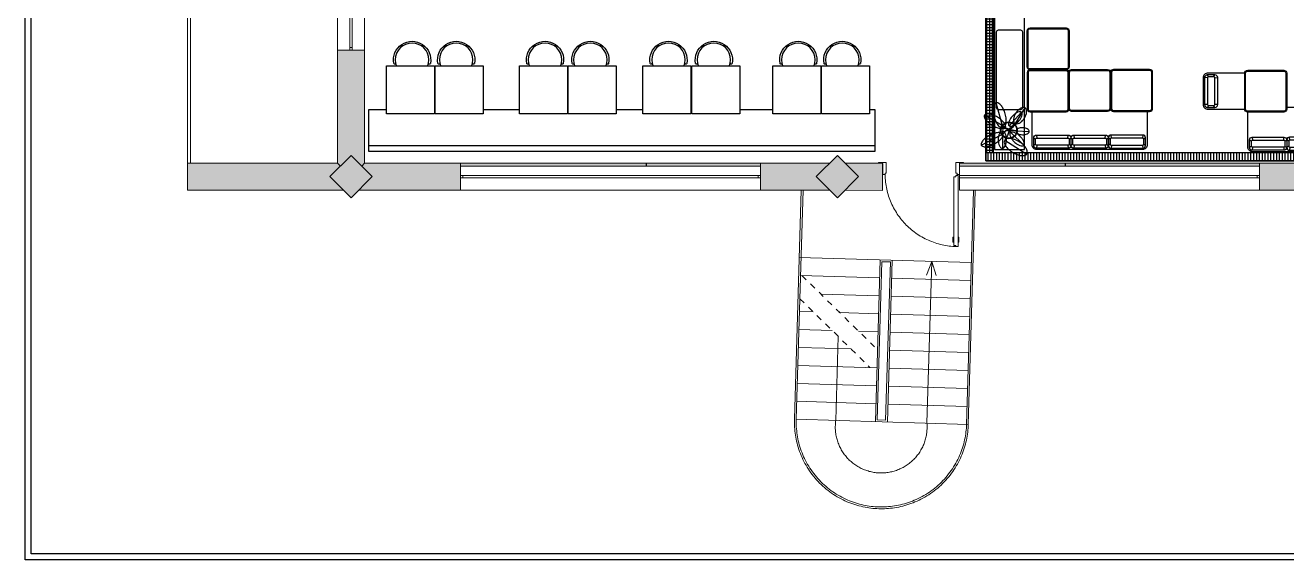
# Model space of a CAD drawing. Header units: millimetres. Extents: x 3 to 61.4, y 5.2 to 39.6.
# Drawn here: x 2.97 to 24, y 5.21 to 14.12 of the extents above; entities that cross this region are included whole.
import ezdxf

# ---------------------------------------------------------------- set-up
doc = ezdxf.new("R2010")
doc.units = ezdxf.units.MM
doc.set_wipeout_variables(frame=1)
doc.linetypes.add('_DASHED', pattern=[0.282222, 0.141111, -0.141111])
doc.layers.add('_TRF-MURATURA ESISTENTE', color=250, linetype='Continuous', lineweight=18, true_color=0x333333)
doc.layers.add('_TRF-tratteggio muri', color=250, linetype='Continuous')
doc.layers.add('TRF_ARREDO', color=252, linetype='Continuous')
doc.layers.add('_TRF-tratteggio pilastri', color=7, linetype='Continuous', true_color=0x000000)

# ---------------------------------------------------------------- blocks, each defined once
blk = doc.blocks.new('ESISTENTE_HBTOO_TRF1')
at = {"true_color": 0x636466}
h = blk.add_hatch(color=251, dxfattribs=at)
h.dxf.hatch_style = 1
h.paths.add_polyline_path([(2881.579, 397.344), (2881.579, 397.294), (2886.579, 397.294), (2886.579, 397.344)])
h.paths.add_polyline_path([(2889.896, 397.344), (2889.896, 397.294), (2894.896, 397.294), (2894.896, 397.344)])
at = {"layer": '_TRF-tratteggio muri'}
h = blk.add_hatch(color=256, dxfattribs=at)
h.dxf.hatch_style = 1
h.paths.add_polyline_path([(2879.979, 413.981), (2879.529, 413.981), (2879.529, 413.311), (2879.754, 413.536), (2879.979, 413.311)])
h.paths.add_polyline_path([(2879.979, 413.054), (2879.754, 412.829), (2879.529, 413.054), (2879.529, 411.231), (2879.979, 411.231)])
h.paths.add_polyline_path([(2879.979, 407.231), (2879.529, 407.231), (2879.529, 405.361), (2879.754, 405.586), (2879.979, 405.361)])
h.paths.add_polyline_path([(2879.979, 405.104), (2879.754, 404.879), (2879.529, 405.104), (2879.529, 403.231), (2879.979, 403.231)])
h.paths.add_polyline_path([(2879.979, 399.231), (2879.529, 399.231), (2879.529, 397.344), (2879.577, 397.296), (2879.754, 397.473), (2879.931, 397.296), (2879.979, 397.344)])
h.paths.add_polyline_path([(2881.579, 397.344), (2879.979, 397.344), (2879.931, 397.296), (2880.107, 397.119), (2879.882, 396.894), (2881.579, 396.894)])
h.paths.add_polyline_path([(2879.4, 397.119), (2879.577, 397.296), (2879.529, 397.344), (2877.029, 397.344), (2877.029, 396.894), (2879.625, 396.894)])
h.paths.add_polyline_path([(2887.507, 397.119), (2887.732, 397.344), (2886.579, 397.344), (2886.579, 397.139), (2886.579, 396.894), (2887.732, 396.894)])
h.paths.add_polyline_path([(2888.61, 397.344), (2887.989, 397.344), (2888.214, 397.119), (2887.989, 396.894), (2888.61, 396.886)])
h.paths.add_polyline_path([(2895.614, 397.119), (2895.839, 397.344), (2894.896, 397.344), (2894.896, 397.139), (2894.896, 396.894), (2894.896, 396.894), (2895.839, 396.894)])
h.paths.add_polyline_path([(2897.521, 397.344), (2896.097, 397.344), (2896.321, 397.119), (2896.096, 396.894), (2897.521, 396.894)])
h.paths.add_polyline_path([(2903.721, 397.119), (2903.946, 397.344), (2902.521, 397.344), (2902.521, 396.894), (2902.521, 396.894), (2903.946, 396.894)])
h.paths.add_polyline_path([(2905.161, 397.344), (2905.161, 397.344), (2904.204, 397.344), (2904.429, 397.119), (2904.204, 396.894), (2905.161, 396.894)])
h.paths.add_polyline_path([(2912.054, 397.344), (2911.096, 397.344), (2911.096, 396.894), (2911.096, 396.894), (2912.054, 396.894), (2911.829, 397.119)])
h.paths.add_polyline_path([(2913.129, 397.344), (2912.307, 397.348), (2912.536, 397.119), (2912.311, 396.894), (2913.129, 396.894)])
h.paths.add_polyline_path([(2918.947, 397.344), (2918.129, 397.344), (2918.129, 396.894), (2918.954, 396.894), (2918.726, 397.119)])
h.paths.add_polyline_path([(2919.957, 397.344), (2919.21, 397.344), (2919.433, 397.125), (2919.206, 396.894), (2919.957, 396.894)])
h = blk.add_hatch(dxfattribs=at)
h.set_pattern_fill('ANGLE', color=256)
h.set_pattern_definition([(0, (-63.5165, 0), (0, 6.985), [5.08, -1.905]), (90, (-63.5165, 0), (-6.985, 4e-16), [5.08, -1.905])])
h.paths.add_polyline_path([(2889.896, 397.344), (2889.896, 397.294), (2894.896, 397.294), (2894.896, 397.344)])
h.paths.add_polyline_path([(2886.579, 397.294), (2886.579, 397.344), (2881.579, 397.344), (2881.579, 397.294)])
at = {"layer": '_TRF-tratteggio pilastri'}
for points in [[(2879.4, 397.119), (2879.754, 396.766), (2880.107, 397.119), (2879.754, 397.473)], [(2887.507, 397.119), (2887.861, 396.766), (2888.214, 397.119), (2887.861, 397.473)]]:
    blk.add_hatch(color=256, dxfattribs=at).paths.add_polyline_path(points, flags=0)
at = {"layer": '_TRF-MURATURA ESISTENTE'}
for p, q in [((2877.029, 418.58), (2877.029, 397.344)), ((2877.079, 418.58), (2877.079, 397.344)), ((2879.529, 403.231), (2879.53, 399.231)), ((2879.732, 403.231), (2879.733, 399.231)), ((2879.772, 403.231), (2879.773, 399.231)), ((2879.979, 403.231), (2879.979, 399.231)), ((2879.529, 399.231), (2879.529, 397.344)), ((2879.979, 399.231), (2879.529, 399.231)), ((2879.773, 399.271), (2879.733, 399.271)), ((2879.979, 399.231), (2879.979, 397.344)), ((2877.029, 397.344), (2879.529, 397.344)), ((2877.029, 397.344), (2877.029, 396.894)), ((2879.529, 397.344), (2879.577, 397.296)), ((2879.979, 397.344), (2879.931, 397.296)), ((2879.979, 397.344), (2881.579, 397.344)), ((2881.579, 397.344), (2881.579, 396.894)), ((2886.579, 397.344), (2881.579, 397.344)), ((2886.579, 397.294), (2881.579, 397.294)), ((2886.579, 397.344), (2887.732, 397.344)), ((2886.579, 397.344), (2886.579, 396.894)), ((2887.989, 397.344), (2888.61, 397.344)), ((2888.546, 397.354), (2888.546, 397.344)), ((2888.675, 397.354), (2888.546, 397.354)), ((2888.546, 397.344), (2888.546, 397.354)), ((2888.546, 397.354), (2888.546, 397.344)), ((2888.61, 396.886), (2888.61, 397.344)), ((2888.61, 397.336), (2888.62, 397.336)), ((2888.62, 397.155), (2888.62, 397.336)), ((2888.675, 397.354), (2888.676, 397.176)), ((2889.834, 397.176), (2889.834, 397.353)), ((2889.834, 397.353), (2889.952, 397.353)), ((2889.896, 397.344), (2889.896, 396.894)), ((2889.896, 397.344), (2889.896, 396.894)), ((2894.896, 397.344), (2889.896, 397.344)), ((2889.896, 397.155), (2889.896, 397.335)), ((2894.896, 397.294), (2889.896, 397.294)), ((2889.963, 397.353), (2889.952, 397.353)), ((2889.963, 397.353), (2889.963, 397.344)), ((2889.963, 397.344), (2889.963, 397.353)), ((2889.963, 397.344), (2889.963, 397.353)), ((2889.963, 397.353), (2889.963, 397.344)), ((2894.896, 397.344), (2895.839, 397.344)), ((2894.896, 397.344), (2894.896, 396.894)), ((2886.579, 397.139), (2881.579, 397.139)), ((2886.579, 397.099), (2881.579, 397.099)), ((2881.619, 397.139), (2881.619, 397.099)), ((2886.539, 397.139), (2886.539, 397.099)), ((2888.655, 397.155), (2888.62, 397.155)), ((2888.624, 397.155), (2888.635, 397.155)), ((2888.655, 397.176), (2888.655, 397.155)), ((2888.676, 397.176), (2888.655, 397.176)), ((2889.836, 397.117), (2889.801, 397.117)), ((2889.836, 397.117), (2889.801, 397.117)), ((2889.836, 397.117), (2889.801, 397.117)), ((2889.801, 397.117), (2889.802, 395.973)), ((2889.834, 397.176), (2889.855, 397.176)), ((2889.834, 397.176), (2889.855, 397.176)), ((2889.834, 397.176), (2889.855, 397.176)), ((2889.834, 397.176), (2889.855, 397.176)), ((2889.871, 397.137), (2889.836, 397.137)), ((2889.871, 397.137), (2889.836, 397.137)), ((2889.836, 397.137), (2889.836, 397.117)), ((2889.836, 397.137), (2889.836, 397.117)), ((2889.871, 397.137), (2889.836, 397.137)), ((2889.871, 397.137), (2889.836, 397.137)), ((2889.836, 397.137), (2889.836, 397.117)), ((2889.836, 397.137), (2889.836, 397.117)), ((2889.871, 397.137), (2889.836, 397.137)), ((2889.836, 397.137), (2889.836, 397.117)), ((2889.855, 397.176), (2889.855, 397.155)), ((2889.855, 397.176), (2889.855, 397.155)), ((2889.855, 397.176), (2889.855, 397.155)), ((2889.855, 397.176), (2889.855, 397.155)), ((2889.855, 397.155), (2889.896, 397.155)), ((2889.855, 397.155), (2889.896, 397.155)), ((2889.855, 397.155), (2889.896, 397.155)), ((2889.855, 397.155), (2889.896, 397.155)), ((2889.871, 397.137), (2889.871, 395.953)), ((2889.886, 397.155), (2889.875, 397.155)), ((2889.896, 397.155), (2889.875, 397.155)), ((2894.896, 397.139), (2889.896, 397.139)), ((2894.896, 397.099), (2889.896, 397.099)), ((2894.856, 397.139), (2894.856, 397.099)), ((2877.029, 396.894), (2879.625, 396.894)), ((2879.882, 396.894), (2881.579, 396.894)), ((2886.579, 396.894), (2881.579, 396.894)), ((2886.579, 396.894), (2887.732, 396.894)), ((2887.144, 393.072), (2887.258, 396.894)), ((2887.174, 393.071), (2887.288, 396.894)), ((2887.989, 396.894), (2888.61, 396.886)), ((2894.896, 396.894), (2889.896, 396.894)), ((2890.013, 392.987), (2890.129, 396.885)), ((2890.043, 392.986), (2890.159, 396.884)), ((2894.896, 396.894), (2895.839, 396.894)), ((2889.787, 396.107), (2889.787, 396.025)), ((2889.787, 396.107), (2889.787, 396.025)), ((2889.801, 396.107), (2889.787, 396.107)), ((2889.787, 396.052), (2889.787, 396.08)), ((2889.787, 396.025), (2889.802, 396.025)), ((2889.787, 396.025), (2889.802, 396.025)), ((2889.871, 396.107), (2889.887, 396.107)), ((2889.887, 396.025), (2889.871, 396.025)), ((2889.887, 396.107), (2889.887, 396.025)), ((2889.802, 395.973), (2889.837, 395.973)), ((2889.837, 395.953), (2889.837, 395.973)), ((2889.871, 395.953), (2889.837, 395.953)), ((2887.224, 395.771), (2890.093, 395.686)), ((2888.494, 393.032), (2888.574, 395.731)), ((2888.524, 393.061), (2888.603, 395.7)), ((2888.603, 395.7), (2888.743, 395.696)), ((2888.664, 393.057), (2888.743, 395.696)), ((2888.693, 393.026), (2888.774, 395.725)), ((2889.433, 395.705), (2889.345, 395.473)), ((2889.433, 395.705), (2889.353, 393.007)), ((2889.433, 395.705), (2889.508, 395.468)), ((2887.245, 395.47), (2888.565, 395.431)), ((2888.765, 395.425), (2890.084, 395.386)), ((2887.584, 395.16), (2888.556, 395.131)), ((2888.756, 395.125), (2890.075, 395.086)), ((2887.228, 394.871), (2887.458, 394.864)), ((2887.887, 394.851), (2888.547, 394.831)), ((2888.747, 394.825), (2890.066, 394.786)), ((2887.219, 394.571), (2887.773, 394.554)), ((2888.214, 394.541), (2888.538, 394.532)), ((2888.738, 394.526), (2890.057, 394.486)), ((2887.834, 393.052), (2887.875, 394.453)), ((2887.21, 394.271), (2888.088, 394.245)), ((2888.729, 394.226), (2890.048, 394.187)), ((2887.201, 393.971), (2888.52, 393.932)), ((2888.72, 393.926), (2890.04, 393.887)), ((2887.192, 393.671), (2888.511, 393.632)), ((2888.711, 393.626), (2890.031, 393.587)), ((2887.183, 393.371), (2888.502, 393.332)), ((2888.702, 393.326), (2890.022, 393.287)), ((2887.174, 393.071), (2890.043, 392.986)), ((2888.524, 393.061), (2888.664, 393.057))]:
    blk.add_line(p, q, dxfattribs=at)
at = {"layer": '_TRF-MURATURA ESISTENTE', "linetype": '_DASHED', "lineweight": 15, "ltscale": 0.01}
for p, q in [((2887.269, 395.47), (2888.529, 394.232)), ((2887.234, 395.083), (2888.403, 393.935))]:
    blk.add_line(p, q, dxfattribs=at)
at = {"layer": '_TRF-MURATURA ESISTENTE'}
for points in [[(2879.4, 397.119), (2879.754, 397.473), (2880.107, 397.119), (2879.754, 396.766)], [(2887.507, 397.119), (2887.861, 397.473), (2888.214, 397.119), (2887.861, 396.766)]]:
    blk.add_lwpolyline(points, close=True, dxfattribs=at)
at = {"layer": '_TRF-MURATURA ESISTENTE', "color": 18, "linetype": '_DASHED', "lineweight": 15, "ltscale": 0.01, "true_color": 0x000000}
blk.add_lwpolyline([(2888.655, 397.176), (2888.655, 397.147), (2888.656, 397.118), (2888.658, 397.088), (2888.66, 397.059), (2888.663, 397.029), (2888.667, 396.999), (2888.672, 396.97), (2888.677, 396.94), (2888.683, 396.911), (2888.69, 396.881), (2888.697, 396.852), (2888.706, 396.823), (2888.715, 396.794), (2888.724, 396.765), (2888.735, 396.737), (2888.746, 396.709), (2888.758, 396.681), (2888.77, 396.653), (2888.784, 396.626), (2888.797, 396.599), (2888.812, 396.572), (2888.827, 396.546), (2888.843, 396.521), (2888.859, 396.495), (2888.876, 396.471), (2888.894, 396.446), (2888.912, 396.423), (2888.93, 396.399), (2888.949, 396.377), (2888.969, 396.354), (2888.989, 396.333), (2889.009, 396.312), (2889.03, 396.291), (2889.051, 396.271), (2889.073, 396.252), (2889.096, 396.233), (2889.119, 396.214), (2889.143, 396.196), (2889.167, 396.178), (2889.192, 396.161), (2889.217, 396.144), (2889.242, 396.128), (2889.268, 396.113), (2889.295, 396.098), (2889.322, 396.084), (2889.349, 396.071), (2889.377, 396.058), (2889.404, 396.046), (2889.433, 396.035), (2889.461, 396.024), (2889.49, 396.015), (2889.518, 396.005), (2889.548, 395.997), (2889.577, 395.989), (2889.606, 395.982), (2889.635, 395.976), (2889.665, 395.97), (2889.695, 395.966), (2889.724, 395.962), (2889.754, 395.958), (2889.783, 395.956), (2889.813, 395.954), (2889.842, 395.953), (2889.871, 395.953)], dxfattribs=at)
blk.add_lwpolyline([(2889.87, 397.146), (2889.87, 397.146), (2889.87, 397.146), (2889.87, 397.147), (2889.87, 397.147), (2889.87, 397.147), (2889.87, 397.147), (2889.869, 397.147), (2889.869, 397.147), (2889.869, 397.148), (2889.869, 397.148), (2889.869, 397.148), (2889.869, 397.148), (2889.869, 397.148), (2889.869, 397.149), (2889.869, 397.149), (2889.869, 397.149), (2889.869, 397.149), (2889.869, 397.149), (2889.869, 397.149), (2889.869, 397.15), (2889.869, 397.15), (2889.869, 397.15), (2889.868, 397.15), (2889.868, 397.15), (2889.868, 397.15), (2889.868, 397.151), (2889.868, 397.151), (2889.868, 397.151), (2889.868, 397.151), (2889.868, 397.151), (2889.867, 397.151), (2889.867, 397.152), (2889.867, 397.152), (2889.867, 397.152), (2889.867, 397.152), (2889.867, 397.152), (2889.866, 397.152), (2889.866, 397.152), (2889.866, 397.153), (2889.866, 397.153), (2889.866, 397.153), (2889.866, 397.153), (2889.865, 397.153), (2889.865, 397.153), (2889.865, 397.153), (2889.865, 397.153), (2889.865, 397.153), (2889.865, 397.153), (2889.864, 397.153), (2889.864, 397.154), (2889.864, 397.154), (2889.864, 397.154), (2889.864, 397.154), (2889.863, 397.154), (2889.863, 397.154), (2889.863, 397.154), (2889.863, 397.154), (2889.863, 397.154), (2889.863, 397.154), (2889.862, 397.154), (2889.862, 397.154), (2889.862, 397.154), (2889.862, 397.154), (2889.862, 397.154), (2889.861, 397.154), (2889.861, 397.154), (2889.861, 397.154), (2889.861, 397.154), (2889.861, 397.154), (2889.861, 397.154), (2889.86, 397.154), (2889.86, 397.154), (2889.86, 397.154), (2889.86, 397.154), (2889.86, 397.154), (2889.859, 397.154), (2889.859, 397.154), (2889.859, 397.154), (2889.859, 397.153), (2889.859, 397.153), (2889.859, 397.153), (2889.858, 397.153), (2889.858, 397.153), (2889.858, 397.153), (2889.858, 397.153), (2889.858, 397.153), (2889.857, 397.153), (2889.857, 397.153), (2889.857, 397.153), (2889.857, 397.152), (2889.857, 397.152), (2889.857, 397.152), (2889.856, 397.152), (2889.856, 397.152), (2889.856, 397.152), (2889.856, 397.152), (2889.856, 397.151), (2889.856, 397.151), (2889.856, 397.151), (2889.855, 397.151), (2889.855, 397.151), (2889.855, 397.151), (2889.855, 397.15), (2889.855, 397.15), (2889.855, 397.15), (2889.855, 397.15), (2889.855, 397.15), (2889.855, 397.15), (2889.854, 397.149), (2889.854, 397.149), (2889.854, 397.149), (2889.854, 397.149), (2889.854, 397.149), (2889.854, 397.149), (2889.854, 397.148), (2889.854, 397.148), (2889.854, 397.148), (2889.854, 397.148), (2889.854, 397.148), (2889.854, 397.147), (2889.854, 397.147), (2889.854, 397.147), (2889.854, 397.147), (2889.854, 397.147), (2889.854, 397.147), (2889.854, 397.146), (2889.854, 397.146), (2889.854, 397.146), (2889.854, 397.146), (2889.854, 397.146), (2889.854, 397.145), (2889.854, 397.145), (2889.854, 397.145), (2889.854, 397.145), (2889.854, 397.145), (2889.854, 397.145), (2889.854, 397.144), (2889.854, 397.144), (2889.854, 397.144), (2889.854, 397.144), (2889.854, 397.144), (2889.854, 397.143), (2889.854, 397.143), (2889.854, 397.143), (2889.854, 397.143), (2889.854, 397.143), (2889.854, 397.142), (2889.855, 397.142), (2889.855, 397.142), (2889.855, 397.142), (2889.855, 397.142), (2889.855, 397.142), (2889.855, 397.141), (2889.855, 397.141), (2889.855, 397.141), (2889.855, 397.141), (2889.856, 397.141), (2889.856, 397.141), (2889.856, 397.14), (2889.856, 397.14), (2889.856, 397.14), (2889.856, 397.14), (2889.856, 397.14), (2889.857, 397.14), (2889.857, 397.14), (2889.857, 397.14), (2889.857, 397.139), (2889.857, 397.139), (2889.857, 397.139), (2889.858, 397.139), (2889.858, 397.139), (2889.858, 397.139), (2889.858, 397.139), (2889.858, 397.139), (2889.859, 397.139), (2889.859, 397.139), (2889.859, 397.138), (2889.859, 397.138), (2889.859, 397.138), (2889.859, 397.138), (2889.86, 397.138), (2889.86, 397.138), (2889.86, 397.138), (2889.86, 397.138), (2889.86, 397.138), (2889.861, 397.138), (2889.861, 397.138), (2889.861, 397.138), (2889.861, 397.138), (2889.861, 397.138), (2889.861, 397.138), (2889.862, 397.138), (2889.862, 397.138), (2889.862, 397.138), (2889.862, 397.138), (2889.862, 397.138), (2889.863, 397.138), (2889.863, 397.138), (2889.863, 397.138), (2889.863, 397.138), (2889.863, 397.138), (2889.863, 397.138), (2889.864, 397.138), (2889.864, 397.138), (2889.864, 397.138), (2889.864, 397.138), (2889.864, 397.138), (2889.865, 397.139), (2889.865, 397.139), (2889.865, 397.139), (2889.865, 397.139), (2889.865, 397.139), (2889.865, 397.139), (2889.866, 397.139), (2889.866, 397.139), (2889.866, 397.139), (2889.866, 397.139), (2889.866, 397.14), (2889.866, 397.14), (2889.867, 397.14), (2889.867, 397.14), (2889.867, 397.14), (2889.867, 397.14), (2889.867, 397.14), (2889.867, 397.14), (2889.868, 397.141), (2889.868, 397.141), (2889.868, 397.141), (2889.868, 397.141), (2889.868, 397.141), (2889.868, 397.141), (2889.868, 397.142), (2889.868, 397.142), (2889.869, 397.142), (2889.869, 397.142), (2889.869, 397.142), (2889.869, 397.142), (2889.869, 397.143), (2889.869, 397.143), (2889.869, 397.143), (2889.869, 397.143), (2889.869, 397.143), (2889.869, 397.144), (2889.869, 397.144), (2889.869, 397.144), (2889.869, 397.144), (2889.869, 397.144), (2889.869, 397.145), (2889.869, 397.145), (2889.87, 397.145), (2889.87, 397.145), (2889.87, 397.145), (2889.87, 397.145), (2889.87, 397.146), (2889.87, 397.146)], close=True, dxfattribs=at)
at = {"layer": '_TRF-MURATURA ESISTENTE'}
for points in [[(2887.144, 393.072), (2887.144, 393.04), (2887.144, 393.008), (2887.145, 392.975), (2887.146, 392.942), (2887.149, 392.909), (2887.152, 392.875), (2887.156, 392.842), (2887.161, 392.808), (2887.166, 392.774), (2887.173, 392.74), (2887.18, 392.706), (2887.188, 392.672), (2887.197, 392.638), (2887.207, 392.604), (2887.218, 392.57), (2887.23, 392.536), (2887.243, 392.502), (2887.256, 392.468), (2887.271, 392.435), (2887.286, 392.402), (2887.303, 392.369), (2887.32, 392.336), (2887.338, 392.304), (2887.357, 392.272), (2887.377, 392.241), (2887.397, 392.21), (2887.419, 392.179), (2887.441, 392.149), (2887.464, 392.12), (2887.488, 392.091), (2887.513, 392.062), (2887.538, 392.035), (2887.564, 392.008), (2887.591, 391.982), (2887.619, 391.956), (2887.647, 391.931), (2887.675, 391.907), (2887.704, 391.884), (2887.734, 391.861), (2887.764, 391.84), (2887.795, 391.819), (2887.826, 391.799), (2887.858, 391.78), (2887.89, 391.762), (2887.922, 391.744), (2887.954, 391.728), (2887.987, 391.712), (2888.02, 391.697), (2888.053, 391.684), (2888.086, 391.671), (2888.12, 391.659), (2888.153, 391.648), (2888.187, 391.637), (2888.22, 391.628), (2888.254, 391.62), (2888.287, 391.612), (2888.321, 391.605), (2888.354, 391.599), (2888.387, 391.594), (2888.42, 391.59), (2888.453, 391.586), (2888.486, 391.583), (2888.518, 391.581), (2888.55, 391.58), (2888.583, 391.579), (2888.615, 391.579), (2888.648, 391.58), (2888.681, 391.582), (2888.714, 391.584), (2888.748, 391.587), (2888.781, 391.591), (2888.815, 391.596), (2888.849, 391.602), (2888.883, 391.608), (2888.917, 391.616), (2888.951, 391.624), (2888.985, 391.633), (2889.019, 391.643), (2889.053, 391.654), (2889.087, 391.666), (2889.121, 391.679), (2889.154, 391.692), (2889.188, 391.707), (2889.221, 391.722), (2889.254, 391.738), (2889.286, 391.756), (2889.319, 391.774), (2889.351, 391.793), (2889.382, 391.812), (2889.413, 391.833), (2889.444, 391.855), (2889.474, 391.877), (2889.503, 391.9), (2889.532, 391.924), (2889.56, 391.949), (2889.588, 391.974), (2889.615, 392), (2889.641, 392.027), (2889.667, 392.054), (2889.692, 392.082), (2889.716, 392.111), (2889.739, 392.14), (2889.761, 392.17), (2889.783, 392.2), (2889.804, 392.231), (2889.824, 392.262), (2889.843, 392.293), (2889.861, 392.325), (2889.879, 392.358), (2889.895, 392.39), (2889.911, 392.423), (2889.925, 392.456), (2889.939, 392.489), (2889.952, 392.522), (2889.964, 392.556), (2889.975, 392.589), (2889.985, 392.623), (2889.995, 392.656), (2890.003, 392.69), (2890.011, 392.723), (2890.018, 392.757), (2890.024, 392.79), (2890.029, 392.823), (2890.033, 392.856), (2890.037, 392.889), (2890.04, 392.922), (2890.042, 392.954), (2890.043, 392.986)], [(2887.174, 393.071), (2887.174, 393.04), (2887.174, 393.008), (2887.174, 392.976), (2887.176, 392.944), (2887.178, 392.911), (2887.182, 392.878), (2887.185, 392.845), (2887.19, 392.812), (2887.196, 392.779), (2887.202, 392.746), (2887.209, 392.713), (2887.217, 392.679), (2887.226, 392.646), (2887.236, 392.612), (2887.247, 392.579), (2887.258, 392.546), (2887.271, 392.513), (2887.284, 392.48), (2887.298, 392.447), (2887.313, 392.415), (2887.329, 392.383), (2887.346, 392.351), (2887.364, 392.319), (2887.382, 392.288), (2887.402, 392.257), (2887.422, 392.227), (2887.443, 392.197), (2887.465, 392.167), (2887.488, 392.138), (2887.511, 392.11), (2887.535, 392.082), (2887.56, 392.055), (2887.586, 392.029), (2887.612, 392.003), (2887.639, 391.978), (2887.666, 391.954), (2887.694, 391.93), (2887.723, 391.907), (2887.752, 391.885), (2887.782, 391.864), (2887.812, 391.844), (2887.842, 391.824), (2887.873, 391.806), (2887.904, 391.788), (2887.936, 391.771), (2887.968, 391.755), (2888, 391.739), (2888.032, 391.725), (2888.064, 391.712), (2888.097, 391.699), (2888.13, 391.687), (2888.162, 391.676), (2888.195, 391.666), (2888.228, 391.657), (2888.261, 391.649), (2888.294, 391.641), (2888.327, 391.635), (2888.359, 391.629), (2888.392, 391.624), (2888.424, 391.619), (2888.456, 391.616), (2888.488, 391.613), (2888.52, 391.611), (2888.551, 391.61), (2888.583, 391.609), (2888.615, 391.609), (2888.647, 391.61), (2888.679, 391.612), (2888.712, 391.614), (2888.744, 391.617), (2888.777, 391.621), (2888.81, 391.626), (2888.844, 391.631), (2888.877, 391.638), (2888.91, 391.645), (2888.944, 391.653), (2888.977, 391.662), (2889.01, 391.672), (2889.044, 391.682), (2889.077, 391.694), (2889.11, 391.706), (2889.143, 391.72), (2889.175, 391.734), (2889.208, 391.749), (2889.24, 391.765), (2889.272, 391.782), (2889.304, 391.8), (2889.335, 391.818), (2889.366, 391.838), (2889.396, 391.858), (2889.426, 391.879), (2889.455, 391.901), (2889.484, 391.923), (2889.513, 391.947), (2889.54, 391.971), (2889.567, 391.996), (2889.594, 392.021), (2889.62, 392.048), (2889.645, 392.074), (2889.669, 392.102), (2889.692, 392.13), (2889.715, 392.159), (2889.737, 392.188), (2889.758, 392.217), (2889.779, 392.247), (2889.798, 392.278), (2889.817, 392.309), (2889.835, 392.34), (2889.852, 392.371), (2889.868, 392.403), (2889.883, 392.435), (2889.898, 392.468), (2889.911, 392.5), (2889.924, 392.533), (2889.936, 392.565), (2889.946, 392.598), (2889.957, 392.631), (2889.966, 392.664), (2889.974, 392.697), (2889.982, 392.73), (2889.988, 392.762), (2889.994, 392.795), (2889.999, 392.827), (2890.003, 392.86), (2890.007, 392.892), (2890.01, 392.924), (2890.012, 392.956), (2890.013, 392.987)], [(2887.834, 393.052), (2887.831, 393.032), (2887.829, 393.013), (2887.828, 392.993), (2887.827, 392.973), (2887.826, 392.953), (2887.826, 392.933), (2887.826, 392.913), (2887.827, 392.893), (2887.829, 392.873), (2887.831, 392.852), (2887.834, 392.832), (2887.837, 392.812), (2887.841, 392.792), (2887.845, 392.772), (2887.85, 392.752), (2887.855, 392.733), (2887.861, 392.713), (2887.867, 392.693), (2887.874, 392.674), (2887.882, 392.655), (2887.889, 392.636), (2887.898, 392.618), (2887.907, 392.6), (2887.916, 392.582), (2887.926, 392.564), (2887.936, 392.547), (2887.946, 392.53), (2887.957, 392.513), (2887.969, 392.497), (2887.98, 392.481), (2887.993, 392.465), (2888.005, 392.45), (2888.018, 392.435), (2888.031, 392.42), (2888.045, 392.406), (2888.059, 392.392), (2888.073, 392.378), (2888.088, 392.365), (2888.104, 392.352), (2888.119, 392.339), (2888.135, 392.327), (2888.152, 392.315), (2888.169, 392.304), (2888.186, 392.293), (2888.203, 392.282), (2888.221, 392.272), (2888.239, 392.262), (2888.257, 392.253), (2888.276, 392.245), (2888.295, 392.236), (2888.314, 392.229), (2888.333, 392.222), (2888.352, 392.215), (2888.371, 392.209), (2888.391, 392.203), (2888.411, 392.198), (2888.43, 392.194), (2888.45, 392.19), (2888.47, 392.186), (2888.489, 392.183), (2888.509, 392.181), (2888.529, 392.179), (2888.549, 392.178), (2888.568, 392.177), (2888.588, 392.177), (2888.608, 392.177), (2888.627, 392.178), (2888.647, 392.179), (2888.667, 392.18), (2888.687, 392.183), (2888.707, 392.186), (2888.727, 392.189), (2888.747, 392.193), (2888.767, 392.197), (2888.786, 392.202), (2888.806, 392.208), (2888.825, 392.214), (2888.845, 392.22), (2888.864, 392.227), (2888.883, 392.235), (2888.902, 392.243), (2888.92, 392.251), (2888.939, 392.26), (2888.957, 392.27), (2888.974, 392.28), (2888.992, 392.29), (2889.009, 392.301), (2889.026, 392.312), (2889.042, 392.324), (2889.058, 392.336), (2889.074, 392.349), (2889.089, 392.361), (2889.104, 392.375), (2889.119, 392.388), (2889.133, 392.402), (2889.147, 392.416), (2889.16, 392.43), (2889.173, 392.445), (2889.186, 392.46), (2889.198, 392.476), (2889.21, 392.492), (2889.221, 392.508), (2889.233, 392.525), (2889.243, 392.542), (2889.254, 392.56), (2889.264, 392.577), (2889.273, 392.595), (2889.282, 392.614), (2889.291, 392.632), (2889.299, 392.651), (2889.306, 392.67), (2889.313, 392.689), (2889.32, 392.709), (2889.326, 392.728), (2889.331, 392.748), (2889.336, 392.768), (2889.34, 392.788), (2889.344, 392.808), (2889.347, 392.828), (2889.35, 392.848), (2889.352, 392.868), (2889.354, 392.888), (2889.355, 392.908), (2889.356, 392.928), (2889.356, 392.948), (2889.355, 392.967), (2889.355, 392.987), (2889.353, 393.007)]]:
    blk.add_lwpolyline(points, dxfattribs=at)
blk = doc.blocks.new('poltrona')
at = {"layer": 'TRF_ARREDO'}
blk.add_circle((2920.876, 403.046), 0.28, dxfattribs=at)
for centre, radius, start, end in [((2920.876, 403.046), 0.31, 211.1788, 52.9979), ((2921.054, 403.281), 0.0151, 52.9979, 240.5537), ((2920.624, 402.893), 0.0151, 23.6231, 211.1788)]:
    blk.add_arc(centre, radius, start, end, dxfattribs=at)
blk = doc.blocks.new('tavolo')
blk.add_wipeout([(3086.467, 411.63), (3086.467, 412.43), (3087.267, 412.43), (3087.267, 411.63)])
at = {"layer": 'TRF_ARREDO'}
blk.add_lwpolyline([(3086.467, 412.43), (3087.267, 412.43), (3087.267, 411.63), (3086.467, 411.63), (3086.467, 412.43)], dxfattribs=at)
blk = doc.blocks.new('div.doppio')
blk.add_wipeout([(3400.035, 403.162), (3400.041, 403.193), (3400.059, 403.219), (3400.085, 403.236), (3400.115, 403.242), (3401.255, 403.242), (3401.286, 403.236), (3401.312, 403.219), (3401.329, 403.193), (3401.335, 403.162), (3401.335, 402.579), (3401.329, 402.549), (3401.312, 402.523), (3401.286, 402.505), (3401.255, 402.499), (3400.115, 402.499), (3400.085, 402.505), (3400.059, 402.523), (3400.041, 402.549), (3400.035, 402.579)]).dxf.layer = 'TRF_ARREDO'
at = {"color": 252, "true_color": 0x939598}
for p, q in [((3400.11, 402.742), (3400.115, 402.692)), ((3400.634, 402.692), (3400.638, 402.742)), ((3400.737, 402.692), (3400.732, 402.742)), ((3401.26, 402.742), (3401.256, 402.692)), ((3400.065, 402.696), (3400.095, 402.672)), ((3400.095, 402.592), (3400.065, 402.568)), ((3400.115, 402.572), (3400.11, 402.522)), ((3400.634, 402.572), (3400.638, 402.522)), ((3400.654, 402.672), (3400.684, 402.696)), ((3400.654, 402.592), (3400.684, 402.568)), ((3400.717, 402.672), (3400.687, 402.696)), ((3400.717, 402.592), (3400.687, 402.568)), ((3400.737, 402.572), (3400.732, 402.522)), ((3401.256, 402.572), (3401.26, 402.522)), ((3401.306, 402.696), (3401.276, 402.672)), ((3401.276, 402.592), (3401.306, 402.568))]:
    blk.add_line(p, q, dxfattribs=at)
blk.add_line((3400.684, 402.632), (3400.687, 402.632))
at = {"layer": 'TRF_ARREDO', "color": 0}
for points in [[(3401.335, 403.162), (3401.335, 402.579, -0.414214), (3401.255, 402.499), (3400.115, 402.499, -0.414214), (3400.035, 402.579), (3400.035, 403.162, -0.414214), (3400.115, 403.242), (3401.255, 403.242, -0.414214)], [(3400.684, 402.696), (3400.684, 402.568, -0.414214), (3400.638, 402.522), (3400.11, 402.522, -0.414214), (3400.065, 402.568), (3400.065, 402.696, -0.414214), (3400.11, 402.742), (3400.638, 402.742, -0.414214)], [(3400.687, 402.696), (3400.687, 402.568, 0.414214), (3400.732, 402.522), (3401.26, 402.522, 0.414214), (3401.306, 402.568), (3401.306, 402.696, 0.414214), (3401.26, 402.742), (3400.732, 402.742, 0.414214)]]:
    blk.add_lwpolyline(points, format="xyb", close=True, dxfattribs=at)
at = {"layer": 'TRF_ARREDO', "color": 252, "true_color": 0x939598}
for points in [[(3400.654, 402.672), (3400.654, 402.592, -0.414214), (3400.634, 402.572), (3400.115, 402.572, -0.414214), (3400.095, 402.592), (3400.095, 402.672, -0.414214), (3400.115, 402.692), (3400.634, 402.692, -0.414214)], [(3400.717, 402.672), (3400.717, 402.592, 0.414214), (3400.737, 402.572), (3401.256, 402.572, 0.414214), (3401.276, 402.592), (3401.276, 402.672, 0.414214), (3401.256, 402.692), (3400.737, 402.692, 0.414214)]]:
    blk.add_lwpolyline(points, format="xyb", close=True, dxfattribs=at)
blk = doc.blocks.new('div.singolo')
blk.add_wipeout([(3402.066, 405.226), (3402.072, 405.257), (3402.089, 405.283), (3402.115, 405.3), (3402.146, 405.306), (3402.586, 405.306), (3402.616, 405.3), (3402.642, 405.283), (3402.66, 405.257), (3402.666, 405.226), (3402.666, 404.643), (3402.66, 404.613), (3402.642, 404.587), (3402.617, 404.569), (3402.586, 404.563), (3402.146, 404.563), (3402.115, 404.569), (3402.089, 404.587), (3402.072, 404.613), (3402.066, 404.643)]).dxf.layer = 'TRF_ARREDO'
at = {"color": 252, "true_color": 0x939598}
for p, q in [((3402.095, 404.76), (3402.125, 404.736)), ((3402.125, 404.656), (3402.095, 404.632)), ((3402.141, 404.806), (3402.145, 404.756)), ((3402.145, 404.636), (3402.141, 404.586)), ((3402.586, 404.756), (3402.591, 404.806)), ((3402.586, 404.636), (3402.591, 404.586)), ((3402.606, 404.736), (3402.636, 404.76)), ((3402.606, 404.656), (3402.636, 404.632))]:
    blk.add_line(p, q, dxfattribs=at)
at = {"layer": 'TRF_ARREDO', "color": 0}
for points in [[(3402.666, 405.226), (3402.666, 404.643, -0.414214), (3402.586, 404.563), (3402.146, 404.563, -0.414214), (3402.066, 404.643), (3402.066, 405.226, -0.414214), (3402.146, 405.306), (3402.586, 405.306, -0.414214)], [(3402.636, 404.76), (3402.636, 404.632, -0.414214), (3402.591, 404.586), (3402.141, 404.586, -0.414214), (3402.095, 404.632), (3402.095, 404.76, -0.414214), (3402.141, 404.806), (3402.591, 404.806, -0.414214)]]:
    blk.add_lwpolyline(points, format="xyb", close=True, dxfattribs=at)
at = {"layer": 'TRF_ARREDO', "color": 252, "true_color": 0x939598}
blk.add_lwpolyline([(3402.606, 404.736), (3402.606, 404.656, -0.414214), (3402.586, 404.636), (3402.145, 404.636, -0.414214), (3402.125, 404.656), (3402.125, 404.736, -0.414214), (3402.145, 404.756), (3402.586, 404.756, -0.414214)], format="xyb", close=True, dxfattribs=at)
blk = doc.blocks.new('tavolo1')
blk.add_wipeout([(3401.556, 403.329), (3401.552, 403.31), (3401.541, 403.293), (3401.541, 403.293), (3401.541, 403.293), (3401.525, 403.283), (3401.506, 403.279), (3400.906, 403.279), (3400.887, 403.283), (3400.871, 403.293), (3400.871, 403.293), (3400.87, 403.293), (3400.86, 403.31), (3400.856, 403.329), (3400.856, 403.929), (3400.86, 403.948), (3400.87, 403.964), (3400.871, 403.964), (3400.871, 403.329), (3400.873, 403.315), (3400.881, 403.304), (3400.892, 403.296), (3400.906, 403.294), (3401.506, 403.294), (3401.519, 403.296), (3401.531, 403.304), (3401.538, 403.315), (3401.541, 403.329), (3401.541, 403.964), (3401.541, 403.964), (3401.552, 403.948), (3401.556, 403.929)]).dxf.layer = 'TRF_ARREDO'
blk.add_wipeout([(3401.541, 403.964), (3401.525, 403.975), (3401.506, 403.979), (3400.906, 403.979), (3400.887, 403.975), (3400.871, 403.964), (3400.871, 403.929), (3400.873, 403.942), (3400.881, 403.954), (3400.892, 403.961), (3400.906, 403.964), (3401.506, 403.964), (3401.519, 403.961), (3401.531, 403.954), (3401.538, 403.942), (3401.541, 403.929)]).dxf.layer = 'TRF_ARREDO'
blk.add_wipeout([(3401.541, 403.329), (3401.538, 403.315), (3401.531, 403.304), (3401.519, 403.296), (3401.506, 403.294), (3400.906, 403.294), (3400.892, 403.296), (3400.881, 403.304), (3400.873, 403.315), (3400.871, 403.329), (3400.871, 403.929), (3400.873, 403.942), (3400.881, 403.954), (3400.892, 403.961), (3400.906, 403.964), (3401.506, 403.964), (3401.519, 403.961), (3401.531, 403.954), (3401.538, 403.942), (3401.541, 403.929)]).dxf.layer = 'TRF_ARREDO'
at = {"layer": 'TRF_ARREDO', "color": 0}
for points in [[(3400.856, 403.929), (3400.856, 403.329, 0.414214), (3400.906, 403.279), (3401.506, 403.279, 0.414214), (3401.556, 403.329), (3401.556, 403.929, 0.414214), (3401.506, 403.979), (3400.906, 403.979, 0.414214)], [(3400.871, 403.929), (3400.871, 403.329, 0.414214), (3400.906, 403.294), (3401.506, 403.294, 0.414214), (3401.541, 403.329), (3401.541, 403.929, 0.414214), (3401.506, 403.964), (3400.906, 403.964, 0.414214)]]:
    blk.add_lwpolyline(points, format="xyb", close=True, dxfattribs=at)
blk = doc.blocks.new('divano3')
blk.add_wipeout([(3406.13, 400.406), (3406.124, 400.437), (3406.107, 400.463), (3406.081, 400.48), (3406.051, 400.486), (3404.289, 400.486), (3404.258, 400.48), (3404.232, 400.463), (3404.215, 400.437), (3404.209, 400.406), (3404.209, 399.823), (3404.215, 399.792), (3404.232, 399.767), (3404.258, 399.749), (3404.289, 399.743), (3406.05, 399.743), (3406.081, 399.749), (3406.107, 399.767), (3406.124, 399.792), (3406.13, 399.823)]).dxf.layer = 'TRF_ARREDO'
at = {"color": 252, "true_color": 0x939598}
for p, q in [((3404.284, 399.986), (3404.288, 399.936)), ((3404.807, 399.936), (3404.812, 399.986)), ((3404.91, 399.936), (3404.906, 399.986)), ((3405.434, 399.986), (3405.429, 399.936)), ((3405.532, 399.936), (3405.527, 399.986)), ((3406.055, 399.986), (3406.051, 399.936)), ((3404.238, 399.94), (3404.268, 399.916)), ((3404.268, 399.836), (3404.238, 399.812)), ((3404.288, 399.816), (3404.284, 399.766)), ((3404.807, 399.816), (3404.812, 399.766)), ((3404.827, 399.916), (3404.857, 399.94)), ((3404.827, 399.836), (3404.857, 399.812)), ((3404.89, 399.916), (3404.86, 399.94)), ((3404.89, 399.836), (3404.86, 399.812)), ((3404.91, 399.816), (3404.906, 399.766)), ((3405.429, 399.816), (3405.434, 399.766)), ((3405.479, 399.94), (3405.449, 399.916)), ((3405.449, 399.836), (3405.479, 399.812)), ((3405.512, 399.916), (3405.482, 399.94)), ((3405.512, 399.836), (3405.482, 399.812)), ((3405.532, 399.816), (3405.527, 399.766)), ((3406.051, 399.816), (3406.055, 399.766)), ((3406.101, 399.94), (3406.071, 399.916)), ((3406.071, 399.836), (3406.101, 399.812))]:
    blk.add_line(p, q, dxfattribs=at)
for p, q in [((3404.86, 399.876), (3404.857, 399.876)), ((3405.482, 399.876), (3405.479, 399.876))]:
    blk.add_line(p, q)
at = {"layer": 'TRF_ARREDO', "color": 0}
for points in [[(3404.209, 400.406), (3404.209, 399.823, 0.414214), (3404.289, 399.743), (3406.05, 399.743, 0.414214), (3406.13, 399.823), (3406.13, 400.406, 0.414214), (3406.05, 400.486), (3404.289, 400.486, 0.414214)], [(3404.857, 399.94), (3404.857, 399.812, -0.414214), (3404.812, 399.766), (3404.284, 399.766, -0.414214), (3404.238, 399.812), (3404.238, 399.94, -0.414214), (3404.284, 399.986), (3404.812, 399.986, -0.414214)], [(3404.86, 399.94), (3404.86, 399.812, 0.414214), (3404.906, 399.766), (3405.434, 399.766, 0.414214), (3405.479, 399.812), (3405.479, 399.94, 0.414214), (3405.434, 399.986), (3404.906, 399.986, 0.414214)], [(3405.482, 399.94), (3405.482, 399.812, 0.414214), (3405.527, 399.766), (3406.055, 399.766, 0.414214), (3406.101, 399.812), (3406.101, 399.94, 0.414214), (3406.055, 399.986), (3405.527, 399.986, 0.414214)]]:
    blk.add_lwpolyline(points, format="xyb", close=True, dxfattribs=at)
at = {"layer": 'TRF_ARREDO', "color": 252, "true_color": 0x939598}
for points in [[(3404.827, 399.916), (3404.827, 399.836, -0.414214), (3404.807, 399.816), (3404.288, 399.816, -0.414214), (3404.268, 399.836), (3404.268, 399.916, -0.414214), (3404.288, 399.936), (3404.807, 399.936, -0.414214)], [(3404.89, 399.916), (3404.89, 399.836, 0.414214), (3404.91, 399.816), (3405.429, 399.816, 0.414214), (3405.449, 399.836), (3405.449, 399.916, 0.414214), (3405.429, 399.936), (3404.91, 399.936, 0.414214)], [(3405.512, 399.916), (3405.512, 399.836, 0.414214), (3405.532, 399.816), (3406.051, 399.816, 0.414214), (3406.071, 399.836), (3406.071, 399.916, 0.414214), (3406.051, 399.936), (3405.532, 399.936, 0.414214)]]:
    blk.add_lwpolyline(points, format="xyb", close=True, dxfattribs=at)
blk = doc.blocks.new('pianta1')
at = {"color": 252, "true_color": 0x939598}
for p, q in [((3395.087, 399.397), (3395.002, 399.698)), ((3395.113, 399.403), (3394.864, 399.551)), ((3395.306, 399.586), (3395.157, 399.425)), ((3395.232, 399.451), (3395.348, 399.638)), ((3395.077, 399.362), (3395.077, 399.157)), ((3395.093, 399.392), (3395.081, 399.396)), ((3395.096, 399.402), (3395.092, 399.394)), ((3395.092, 399.336), (3395.12, 399.364)), ((3395.135, 399.391), (3395.108, 399.396)), ((3395.12, 399.364), (3395.159, 399.37)), ((3395.154, 399.384), (3395.135, 399.391)), ((3395.159, 399.37), (3395.138, 399.308)), ((3395.142, 399.314), (3395.165, 399.37)), ((3395.153, 399.371), (3395.21, 399.417)), ((3395.165, 399.37), (3395.162, 399.375)), ((3395.169, 399.356), (3395.162, 399.363)), ((3395.172, 399.358), (3395.168, 399.37)), ((3395.21, 399.417), (3395.226, 399.441)), ((3395.242, 399.447), (3395.222, 399.454)), ((3395.222, 399.454), (3395.226, 399.444)), ((3395.226, 399.441), (3395.242, 399.447)), ((3395.241, 399.362), (3395.396, 399.357)), ((3394.826, 399.191), (3395.087, 399.328)), ((3395.074, 399.337), (3395.092, 399.336)), ((3395.084, 399.323), (3395.089, 399.334)), ((3395.114, 399.263), (3395.117, 399.279)), ((3395.138, 399.308), (3395.117, 399.28)), ((3395.117, 399.28), (3395.135, 399.275)), ((3395.176, 399.345), (3395.169, 399.356)), ((3395.178, 399.347), (3395.172, 399.358)), ((3395.176, 399.345), (3395.332, 399.191))]:
    blk.add_line(p, q, dxfattribs=at)
for points in [[(3394.967, 399.592, 0.044807), (3394.979, 399.529, 0.044807), (3395.002, 399.469, 0.058306), (3395.028, 399.428, 0.100385), (3395.065, 399.398, 0.222738), (3395.087, 399.397, 0.191939), (3395.106, 399.412, 0.100385), (3395.121, 399.454, 0.058306), (3395.122, 399.503, 0.044807), (3395.11, 399.566, 0.044807), (3395.088, 399.626, 0.058306), (3395.061, 399.667, 0.100385), (3395.026, 399.696, 0.191939), (3395.002, 399.698, 0.191939), (3394.983, 399.683, 0.100385), (3394.968, 399.641, 0.058306)], [(3394.911, 399.462, 0.040516), (3394.959, 399.428, 0.040516), (3395.012, 399.402, 0.053496), (3395.056, 399.39, 0.096617), (3395.099, 399.391, 0.238747), (3395.113, 399.403, 0.205254), (3395.116, 399.423, 0.096617), (3395.097, 399.459, 0.053496), (3395.066, 399.492, 0.040516), (3395.018, 399.526, 0.040516), (3394.964, 399.552, 0.053496), (3394.921, 399.564, 0.096617), (3394.88, 399.563, 0.205254), (3394.864, 399.551, 0.205254), (3394.861, 399.531, 0.096617), (3394.879, 399.495, 0.053496)], [(3395.229, 399.568, 0.044807), (3395.196, 399.538, 0.044807), (3395.169, 399.503, 0.058306), (3395.154, 399.472, 0.100385), (3395.149, 399.439, 0.222738), (3395.157, 399.425, 0.191939), (3395.173, 399.419, 0.100385), (3395.203, 399.426, 0.058306), (3395.233, 399.443, 0.044807), (3395.266, 399.473, 0.044807), (3395.294, 399.508, 0.058306), (3395.309, 399.539, 0.100385), (3395.313, 399.57, 0.191939), (3395.306, 399.586, 0.191939), (3395.29, 399.592, 0.100385), (3395.259, 399.585, 0.058306)], [(3395.338, 399.512, 0.054971), (3395.358, 399.552, 0.068784), (3395.366, 399.587, 0.105694), (3395.362, 399.622, 0.191537), (3395.348, 399.637, 0.165286), (3395.327, 399.643, 0.105694), (3395.295, 399.633, 0.068784), (3395.266, 399.612, 0.054971), (3395.238, 399.577, 0.054971), (3395.218, 399.537, 0.068784), (3395.21, 399.502, 0.105694), (3395.214, 399.469, 0.165286), (3395.227, 399.452, 0.165286), (3395.248, 399.447, 0.105694), (3395.28, 399.456, 0.068784), (3395.309, 399.477, 0.054971)], [(3395.027, 399.259, 0.04933), (3395.031, 399.217, 0.063131), (3395.041, 399.186, 0.103315), (3395.06, 399.16, 0.207808), (3395.076, 399.155, 0.179297), (3395.093, 399.161, 0.103315), (3395.111, 399.185, 0.063131), (3395.122, 399.216, 0.04933), (3395.126, 399.258, 0.04933), (3395.123, 399.3, 0.063131), (3395.112, 399.331, 0.103315), (3395.094, 399.355, 0.179297), (3395.077, 399.362, 0.179297), (3395.061, 399.356, 0.103315), (3395.042, 399.332, 0.063131), (3395.031, 399.301, 0.04933)], [(3395.317, 399.317, 0.054971), (3395.348, 399.32, 0.068784), (3395.372, 399.328, 0.105694), (3395.391, 399.343, 0.191537), (3395.396, 399.357, 0.165286), (3395.391, 399.371, 0.105694), (3395.374, 399.387, 0.068784), (3395.351, 399.396, 0.054971), (3395.32, 399.401, 0.054971), (3395.288, 399.398, 0.068784), (3395.264, 399.39, 0.105694), (3395.246, 399.376, 0.165286), (3395.241, 399.362, 0.165286), (3395.245, 399.347, 0.105694), (3395.263, 399.331, 0.068784), (3395.286, 399.322, 0.054971)], [(3394.927, 399.185, 0.040516), (3394.981, 399.209, 0.040516), (3395.032, 399.241, 0.053496), (3395.064, 399.272, 0.096617), (3395.086, 399.309, 0.238747), (3395.083, 399.327, 0.205254), (3395.068, 399.34, 0.096617), (3395.027, 399.343, 0.053496), (3394.982, 399.334, 0.040516), (3394.928, 399.31, 0.040516), (3394.877, 399.278, 0.053496), (3394.845, 399.247, 0.096617), (3394.824, 399.211, 0.205254), (3394.826, 399.191, 0.205254), (3394.841, 399.179, 0.096617), (3394.882, 399.175, 0.053496)], [(3395.198, 399.107, 0.04933), (3395.254, 399.08, 0.063131), (3395.302, 399.068, 0.103315), (3395.35, 399.073, 0.207808), (3395.369, 399.089, 0.179297), (3395.374, 399.115, 0.103315), (3395.358, 399.158, 0.063131), (3395.327, 399.196, 0.04933), (3395.277, 399.234, 0.04933), (3395.22, 399.262, 0.063131), (3395.172, 399.274, 0.103315), (3395.127, 399.269, 0.179297), (3395.105, 399.253, 0.179297), (3395.1, 399.227, 0.103315), (3395.116, 399.184, 0.063131), (3395.148, 399.146, 0.04933)], [(3395.314, 399.268, 0.044807), (3395.285, 399.301, 0.044807), (3395.25, 399.329, 0.058306), (3395.219, 399.344, 0.100385), (3395.186, 399.349, 0.222738), (3395.172, 399.341, 0.191939), (3395.166, 399.326, 0.100385), (3395.172, 399.295, 0.058306), (3395.189, 399.265, 0.044807), (3395.219, 399.231, 0.044807), (3395.254, 399.204, 0.058306), (3395.285, 399.189, 0.100385), (3395.316, 399.184, 0.191939), (3395.332, 399.191, 0.191939), (3395.338, 399.207, 0.100385), (3395.331, 399.238, 0.058306)]]:
    blk.add_lwpolyline(points, format="xyb", close=True, dxfattribs=at)
for points in [[(3395.153, 399.371), (3395.137, 399.382), (3395.116, 399.387), (3395.099, 399.391)], [(3395.103, 399.351), (3395.117, 399.367), (3395.143, 399.378)], [(3395.209, 399.427), (3395.198, 399.416), (3395.152, 399.383)], [(3395.241, 399.365), (3395.199, 399.372), (3395.165, 399.381)], [(3395.241, 399.361), (3395.21, 399.365), (3395.181, 399.368), (3395.165, 399.37)]]:
    blk.add_lwpolyline(points, dxfattribs=at)
at = {"layer": 'TRF_ARREDO', "color": 252, "true_color": 0x939598}
blk.add_line((3395.105, 399.253), (3395.367, 399.086), dxfattribs=at)
for radius in [0.0997, 0.0946]:
    blk.add_circle((3395.154, 399.37), radius, dxfattribs=at)

msp = doc.modelspace()

# ---------------------------------------------------------------- hatches: boundary and pattern name
at = {"layer": 'TRF_ARREDO', "true_color": 0x939598}
h = msp.add_hatch(dxfattribs=at)
h.set_pattern_fill('ANSI37', color=252, scale=0.015, angle=45)
h.set_pattern_definition([(90, (19.046377, 13.374454), (-0.047625, 0), []), (180, (19.046377, 13.374454), (-7e-18, -0.047625), [])])
h.paths.add_polyline_path([(18.981, 14.474), (18.981, 12.004), (19.112, 12.004), (19.112, 14.474)])
h = msp.add_hatch(dxfattribs=at)
h.set_pattern_fill('ANSI31', color=252, scale=0.015, angle=45)
h.set_pattern_definition([(90, (40.73738, 11.932497), (-0.047625, 0), [])])
h.paths.add_polyline_path([(18.981, 11.865), (24.526, 11.865), (24.526, 11.996), (18.981, 11.996)])

# ---------------------------------------------------------------- linework, layer by layer
at = {"layer": 'TRF_ARREDO'}
for points in [[(40.962, 15.933), (40.962, 11.861), (18.981, 11.865), (18.981, 14.474), (19.626, 14.474), (19.626, 19.231), (25.096, 19.231), (25.097, 19.231), (32.24, 19.231), (32.24, 19.231), (37.396, 19.231), (37.396, 15.933)], [(18.981, 14.474), (18.981, 12.004), (19.112, 12.004), (19.112, 14.474)], [(19.126, 14.474), (19.126, 12.05), (19.626, 12.05), (19.626, 14.474)], [(8.697, 12.721), (17.131, 12.721), (17.131, 12.021), (8.697, 12.021)], [(18.981, 11.865), (24.526, 11.865), (24.526, 11.996), (18.981, 11.996)]]:
    msp.add_lwpolyline(points, close=True, dxfattribs=at)
msp.add_lwpolyline([(19.156, 14.01), (19.156, 12.75, 0.414214), (19.186, 12.72), (19.566, 12.72, 0.414214), (19.596, 12.75), (19.596, 14.01, 0.414214), (19.566, 14.04), (19.186, 14.04, 0.414214)], format="xyb", close=True, dxfattribs=at)
msp.add_lwpolyline([(8.697, 12.021), (8.697, 12.121), (17.131, 12.121), (17.131, 12.021)], dxfattribs=at)

# ---------------------------------------------------------------- block references
at = {"layer": '_TRF-tratteggio muri'}
msp.add_blockref('ESISTENTE_HBTOO_TRF1', (-2871.353, -385.52), dxfattribs=at)
at = {"layer": '_TRF-tratteggio muri', "xscale": -1, "rotation": 222.0883352236783}
for p in [(-2427.617, -1645.139), (-2425.38, -1645.139), (-2423.322, -1645.139), (-2421.181, -1645.139)]:
    msp.add_blockref('poltrona', p, dxfattribs=at)

# ---------------------------------------------------------------- next in the draw order: block references
at = {"layer": 'TRF_ARREDO'}
for name, p in [('tavolo', (-3076.665, -398.982)), ('tavolo', (-3074.445, -398.982)), ('tavolo', (-3072.387, -398.982)), ('tavolo', (-3070.224, -398.982)), ('div.doppio', (-3376.687, -390.484))]:
    msp.add_blockref(name, p, dxfattribs=at)
at = {"layer": 'TRF_ARREDO', "xscale": -1}
msp.add_blockref('divano3', (3425.882, -387.693), dxfattribs=at)

# ---------------------------------------------------------------- next in the draw order: block references
at = {"layer": '_TRF-tratteggio muri', "xscale": -1, "rotation": 222.0883352236783}
for p in [(-2428.352, -1645.139), (-2426.136, -1645.139), (-2424.078, -1645.139), (-2421.914, -1645.139)]:
    msp.add_blockref('poltrona', p, dxfattribs=at)
at = {"layer": 'TRF_ARREDO', "xscale": -1}
msp.add_blockref('tavolo1', (3421.918, -390.592), dxfattribs=at)
at = {"layer": 'TRF_ARREDO', "xscale": -1, "rotation": 270}
msp.add_blockref('div.singolo', (-381.958, -3389.341), dxfattribs=at)

# ---------------------------------------------------------------- next in the draw order: block references
msp.add_blockref('tavolo1', (-383.609, -3387.476), dxfattribs=at)
at = {"layer": 'TRF_ARREDO'}
for name, p in [('tavolo', (-3077.474, -398.982)), ('tavolo', (-3075.258, -398.982)), ('tavolo', (-3073.2, -398.982)), ('tavolo', (-3071.036, -398.982)), ('tavolo1', (-3379.794, -390.592))]:
    msp.add_blockref(name, p, dxfattribs=at)
at = {"layer": 'TRF_ARREDO', "xscale": -1}
msp.add_blockref('tavolo1', (3424.854, -390.604), dxfattribs=at)

# ---------------------------------------------------------------- next in the draw order: block references
at = {"layer": 'TRF_ARREDO', "rotation": 270}
msp.add_blockref('tavolo1', (-383.609, 3414.236), dxfattribs=at)

# ---------------------------------------------------------------- next in the draw order: linework, layer by layer
for points in [[(2.969, 39.555), (61.431, 39.555), (61.431, 5.208), (2.969, 5.208)], [(3.069, 39.455), (61.331, 39.455), (61.331, 5.308), (3.069, 5.308)]]:
    msp.add_lwpolyline(points, close=True)

# ---------------------------------------------------------------- next in the draw order: block references
at = {"layer": 'TRF_ARREDO', "xscale": 1.39858444511348, "yscale": 1.39858444511348, "zscale": 1.39858444511348}
msp.add_blockref('pianta1', (-4729.044, -546.181), dxfattribs=at)

doc.saveas('drawing.dxf')
